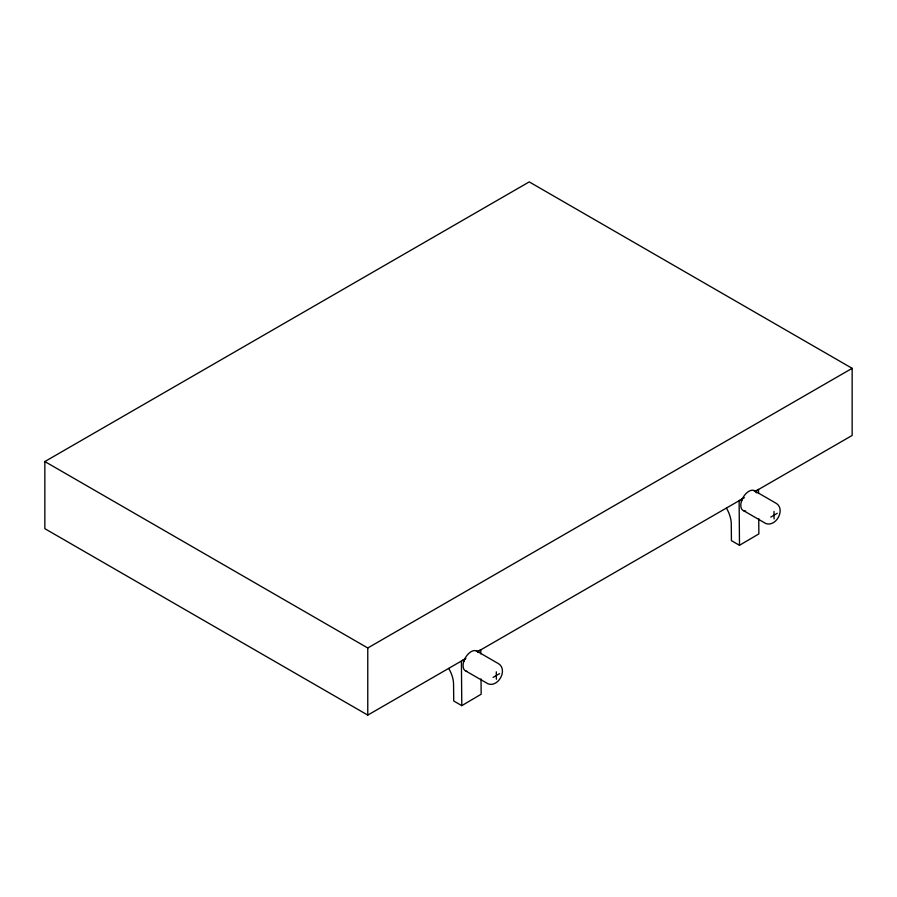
<?xml version="1.0" encoding="UTF-8"?>
<svg xmlns="http://www.w3.org/2000/svg" width="897" height="897" viewBox="0 0 897 897"><rect width="100%" height="100%" fill="white"/><g stroke="black" fill="none" stroke-linecap="round" stroke-linejoin="round"><path stroke-width="1.35" d="M463.727 661.571L464.803 658.858M741.438 501.232L742.514 498.519M743.86 510.842L765.814 523.523C776.354 527.257 786.019 508.812 775.815 503.105L753.85 490.435L755.319 491.321L758.492 489.37L758.526 493.541M464.668 659.183L461.406 661.111L461.787 705.636L481.162 694.222L481.027 678.917M742.38 498.855L739.117 500.773L739.498 545.298L758.873 533.894L758.739 518.589M493.103 677.414L499.562 673.613M770.815 517.076L777.273 513.275M465.857 658.476L367.77 715.1L44.85 528.669L44.85 461.551L529.23 181.9L852.15 368.331L852.15 435.449L755.274 491.377M44.85 461.551L367.77 647.982L852.15 368.331M477.966 651.48L744.375 497.678M739.498 545.298L731.425 540.633L731.279 523.938A22.829 13.051 59.5 0 0 726.447 508.094M466.148 671.18L488.103 683.85C498.642 687.595 508.307 669.14 498.104 663.444L476.139 650.762L477.608 651.659L480.781 649.708L480.814 653.879M461.787 705.636L453.714 700.972L453.568 684.276A22.829 13.051 59.5 0 0 448.735 668.422M774.01 511.469L774.077 518.892M496.299 671.808L496.366 679.22M367.77 647.982L367.77 715.1M467.012 671.371A11.414 6.593 -60 0 1 465.509 657.546A11.414 6.593 -60 0 1 478.191 652.354M745.665 511.043A11.414 6.593 -60 0 1 743.221 497.207A11.414 6.593 -60 0 1 756.35 492.857"/></g></svg>
